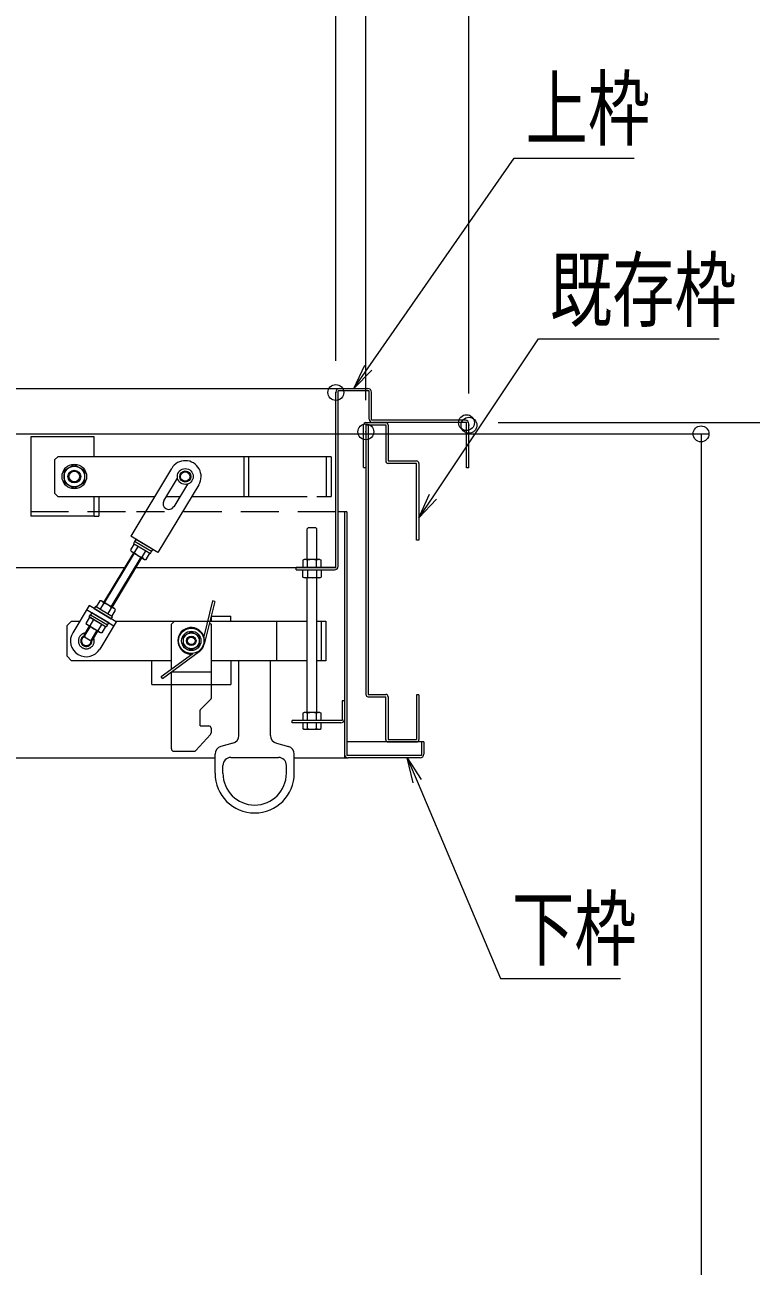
# Model space of a CAD drawing. Units: millimetres, scale not verified. Extents: x -2001 to 1999, y -1385 to 1385.
# Drawn here: x 17.9 to 247.1, y 329.7 to 721.1 of the extents above; entities that cross this region are included whole.
import ezdxf
from ezdxf.enums import TextEntityAlignment as Align

# ---------------------------------------------------------------- set-up
doc = ezdxf.new("R2010")
doc.units = ezdxf.units.MM
doc.header["$LTSCALE"] = 10
doc.header["$PDMODE"] = 32
doc.header["$PDSIZE"] = 5
doc.linetypes.add('DASHED1', pattern=[1.8, 1.2, -0.6])
doc.linetypes.add('DASHED2', pattern=[3, 2, -1])
for name, color, linetype, lineweight in [('0-4_YEL_SSD', 2, 'DASHED2', 9), ('0-8_GRE_M', 3, 'Continuous', 9), ('0-9_YEL_M', 2, 'Continuous', 9), ('0-A_MAZ_M', 6, 'Continuous', 9), ('0-B_CYA_M', 4, 'Continuous', 9), ('0-C_RED_SS', 3, 'Continuous', 9), ('0-D_RED_M', 3, 'Continuous', 9), ('0-F_0', 7, 'Continuous', 9), ('1-4_sunpou', 1, 'Continuous', 9), ('1-5_DEFPOINTS', 7, 'Continuous', 9), ('1-A_BLU_SS', 134, 'Continuous', 9), ('1-B_1', 3, 'Continuous', 9), ('1-E_BLU_M', 3, 'Continuous', 9), ('1-F_100', 3, 'Continuous', 9), ('2-4_151', 3, 'Continuous', 9), ('2-8_RED_SSD', 3, 'DASHED2', 9), ('2-A_6寸法', 1, 'Continuous', 9)]:
    doc.layers.add(name, color=color, linetype=linetype, lineweight=lineweight)
doc.styles.add('ＭＳ ゴシック', font='')
doc.styles.get('ＭＳ ゴシック').set_extended_font_data('MS Gothic')

# ---------------------------------------------------------------- blocks, each defined once
blk = doc.blocks.new('_ORIGIN')
at = {"layer": '0-F_0', "color": 1}
blk.add_line((0, 0), (-10, 0), dxfattribs=at)
blk.add_circle((0, 0), 5, dxfattribs=at)
blk = doc.blocks.new('MLeader7')
at = {"layer": '2-A_6寸法'}
for p, q in [((175.17, 679.06), (210.15, 679.06)), ((121.69, 606.44), (126.27, 613.01))]:
    blk.add_line(p, q, dxfattribs=at)
for points in [[(126.27, 613.01), (172.29, 679.06), (175.17, 679.06)], [(127.36, 612.24), (121.69, 606.44), (125.17, 613.77)]]:
    blk.add_lwpolyline(points, dxfattribs=at)
at = {"layer": '2-A_6寸法', "color": 2, "style": 'ＭＳ ゴシック', "width": 0.75}
blk.add_text('上枠', height=19.21, dxfattribs=at).set_placement((175.89, 679.36), align=Align.BOTTOM_LEFT)
blk = doc.blocks.new('MLeader8')
at = {"layer": '2-A_6寸法'}
for p, q in [((182.83, 622.08), (237.01, 622.08)), ((142.24, 565.69), (146.69, 572.34))]:
    blk.add_line(p, q, dxfattribs=at)
for points in [[(146.69, 572.34), (179.95, 622.08), (182.83, 622.08)], [(147.79, 571.6), (142.24, 565.69), (145.58, 573.09)]]:
    blk.add_lwpolyline(points, dxfattribs=at)
at = {"layer": '2-A_6寸法', "color": 2, "style": 'ＭＳ ゴシック', "width": 0.75}
blk.add_text('既存枠', height=19.21, dxfattribs=at).set_placement((183.55, 622.19), align=Align.BOTTOM_LEFT)
blk = doc.blocks.new('MLeader9')
at = {"layer": '2-A_6寸法'}
for p, q in [((138.53, 490.02), (141.66, 482.65)), ((170.9, 420.48), (205.88, 420.48))]:
    blk.add_line(p, q, dxfattribs=at)
for points in [[(140.43, 482.13), (138.53, 490.02), (142.89, 483.17)], [(141.66, 482.65), (168.02, 420.48), (170.9, 420.48)]]:
    blk.add_lwpolyline(points, dxfattribs=at)
at = {"layer": '2-A_6寸法', "color": 2, "style": 'ＭＳ ゴシック', "width": 0.75}
blk.add_text('下枠', height=19.21, dxfattribs=at).set_placement((171.62, 420.78), align=Align.BOTTOM_LEFT)

msp = doc.modelspace()

# ---------------------------------------------------------------- linework, layer by layer
at = {"layer": '0-4_YEL_SSD', "color": 3}
for radius, start, end in [(2.5, 95.8052, 22.0654), (1.75, 110.5832, 7.2874), (1.5, 100.1195, 354.5951)]:
    msp.add_arc((37.29, 526.87), radius, start, end, dxfattribs=at)
at = {"layer": '0-8_GRE_M'}
for p, q in [((30.26, 580.57), (30.26, 576.82)), ((36.76, 580.57), (36.76, 576.82)), ((33.51, 574.94), (30.26, 576.82)), ((36.76, 576.82), (33.51, 574.94)), ((107.01, 562.25), (107.28, 562.52)), ((109.74, 562.52), (107.28, 562.52)), ((109.74, 562.52), (110.01, 562.25)), ((106.01, 552.52), (105.62, 552.29)), ((105.62, 552.29), (105.62, 550.02)), ((111.01, 552.52), (106.01, 552.52)), ((107.06, 550.02), (107.06, 552.29)), ((109.95, 550.02), (109.95, 552.29)), ((111.01, 552.52), (111.39, 552.29)), ((111.39, 550.02), (111.39, 552.29)), ((105.62, 546.99), (105.62, 549.27)), ((105.62, 549.27), (111.39, 549.27)), ((107.06, 549.27), (107.06, 546.99)), ((109.95, 549.27), (109.95, 546.99)), ((111.39, 549.27), (111.39, 546.99)), ((106.01, 546.77), (105.62, 546.99)), ((111.01, 546.77), (106.01, 546.77)), ((111.01, 546.77), (111.39, 546.99)), ((77.15, 539.46), (74.36, 528.3)), ((77.83, 539.29), (74.48, 525.87)), ((77.83, 539.28), (77.15, 539.45)), ((67.91, 528.31), (70.41, 529.75)), ((72.91, 528.31), (70.41, 529.75)), ((67.91, 525.42), (67.91, 528.31)), ((70.41, 523.97), (67.91, 525.41)), ((72.91, 525.41), (70.41, 523.97)), ((72.91, 528.31), (72.91, 525.42)), ((60.91, 515.61), (70.86, 522.89)), ((61.32, 515.04), (72.88, 523.5)), ((61.33, 515.03), (60.91, 515.6)), ((106.01, 504.27), (105.62, 504.04)), ((105.62, 504.04), (105.62, 501.77)), ((105.62, 501.02), (105.62, 499.24)), ((111.01, 504.27), (106.01, 504.27)), ((107.06, 501.77), (107.06, 504.04)), ((107.06, 499.24), (107.06, 501.02)), ((109.95, 501.77), (109.95, 504.04)), ((109.95, 499.24), (109.95, 501.02)), ((111.01, 504.27), (111.39, 504.04)), ((111.39, 501.77), (111.39, 504.04)), ((111.39, 499.24), (111.39, 501.02)), ((106.01, 499.02), (105.62, 499.24)), ((106.01, 499.02), (111.01, 499.02)), ((111.01, 499.02), (111.39, 499.24))]:
    msp.add_line(p, q, dxfattribs=at)
msp.add_lwpolyline([(30.26, 580.57), (33.51, 582.44), (36.76, 580.57)], dxfattribs=at)
for centre, radius in [((33.51, 578.69), 3.88), ((33.51, 578.69), 3.25), ((33.51, 578.69), 2), ((33.51, 578.69), 1.69), ((68.51, 578.69), 2.5), ((68.51, 578.69), 1.75), ((68.51, 578.69), 1.5), ((70.41, 526.87), 4), ((70.41, 526.87), 3.05), ((70.41, 526.87), 2.5), ((70.41, 526.87), 1.5), ((70.41, 526.87), 1.18)]:
    msp.add_circle(centre, radius, dxfattribs=at)
for centre, radius, start, end in [((106.34, 551.24), 1.28, 55.6159, 124.3842), ((108.51, 547.74), 4.78, 72.4121, 107.5879), ((110.67, 551.24), 1.28, 55.6159, 124.3842), ((106.34, 548.04), 1.28, 235.6158, 304.3841), ((108.51, 551.54), 4.78, 252.4121, 287.5879), ((110.67, 548.04), 1.28, 235.6158, 304.3841), ((70.39, 526.89), 4.2, 301.1082, 272.6431), ((106.34, 502.99), 1.28, 55.6159, 124.3842), ((108.51, 499.49), 4.78, 72.4121, 107.5879), ((110.67, 502.99), 1.28, 55.6159, 124.3842), ((106.34, 500.29), 1.28, 235.6157, 304.3843), ((108.51, 503.79), 4.78, 252.412, 287.5879), ((110.67, 500.29), 1.28, 235.6157, 304.3843)]:
    msp.add_arc(centre, radius, start, end, dxfattribs=at)
at = {"layer": '0-9_YEL_M', "color": 3}
for p, q in [((64.22, 581.27), (51.32, 559.86)), ((72.79, 576.11), (59.89, 554.7)), ((61.78, 571.07), (66.06, 578.17)), ((69.19, 576.29), (64.91, 569.18)), ((119.51, 567.52), (116.76, 567.52)), ((118.76, 567.52), (118.76, 490.02)), ((119.51, 567.52), (119.51, 490.77)), ((59.89, 554.7), (51.32, 559.86)), ((38.17, 538.01), (33.01, 529.45)), ((37.39, 536.73), (45.96, 531.57)), ((46.73, 532.85), (38.17, 538.01)), ((46.73, 532.85), (41.57, 524.29)), ((143.76, 495.02), (119.51, 495.02)), ((143.01, 495.02), (143.01, 490.77)), ((143.76, 495.02), (143.76, 491.14)), ((-142.28, 490.02), (77.91, 490.02)), ((102.91, 490.02), (119.88, 490.02)), ((143.01, 490.77), (119.51, 490.77)), ((142.63, 490.02), (119.88, 490.02))]:
    msp.add_line(p, q, dxfattribs=at)
at = {"layer": '0-9_YEL_M', "color": 3, "linetype": 'DASHED1'}
for p, q in [((49.67, 567.52), (-77.03, 567.52)), ((116.01, 567.52), (53.09, 567.52))]:
    msp.add_line(p, q, dxfattribs=at)
at = {"layer": '0-9_YEL_M', "color": 3}
for centre, radius, start, end in [((68.51, 578.69), 5, 328.9353, 148.9353), ((63.35, 570.13), 1.82, 148.9353, 328.9353), ((37.29, 526.87), 5, 148.9353, 328.9353), ((119.88, 491.14), 1.12, 180, 270), ((142.63, 491.14), 1.12, 270, 0)]:
    msp.add_arc(centre, radius, start, end, dxfattribs=at)
at = {"layer": '0-A_MAZ_M', "color": 3}
for p, q in [((85.41, 497.04), (85.41, 520.62)), ((95.41, 497.04), (95.41, 520.62)), ((83.51, 494.61), (79.76, 493.6)), ((97.26, 494.62), (101.05, 493.6)), ((77.91, 485.12), (77.91, 491.19)), ((82.91, 490.12), (97.91, 490.12)), ((102.91, 485.12), (102.91, 491.19)), ((80.41, 485.12), (80.41, 487.62)), ((100.41, 485.12), (100.41, 487.62))]:
    msp.add_line(p, q, dxfattribs=at)
for centre, radius, start, end in [((82.91, 497.04), 2.5, 284.0811, 0), ((97.91, 497.04), 2.5, 180, 255.0003), ((80.41, 491.19), 2.5, 104.9997, 180), ((100.41, 491.19), 2.5, 0, 75.0003), ((82.91, 487.62), 2.5, 90, 180), ((97.91, 487.62), 2.5, 0.0001, 90), ((90.41, 485.12), 12.5, 180, 0), ((90.41, 485.12), 10, 180, 0)]:
    msp.add_arc(centre, radius, start, end, dxfattribs=at)
at = {"layer": '0-B_CYA_M', "color": 3}
for p, q in [((19.76, 591.2), (19.76, 566.2)), ((39.76, 591.2), (19.76, 591.2)), ((39.76, 584.94), (39.76, 591.2)), ((39.76, 566.2), (39.76, 572.44)), ((41.26, 572.45), (41.26, 566.2)), ((39.76, 566.2), (19.76, 566.2)), ((39.76, 566.2), (41.26, 566.2)), ((31.16, 531.62), (32.66, 533.12)), ((32.66, 533.12), (35.02, 533.12)), ((46.43, 533.12), (107.01, 533.12)), ((57.91, 533.12), (57.91, 533.13)), ((64.16, 532.12), (65.16, 533.12)), ((76.16, 532.61), (76.66, 532.12)), ((97.29, 533.12), (97.29, 520.62)), ((110.01, 533.12), (112.91, 533.12)), ((111.41, 533.12), (111.41, 520.62)), ((112.91, 533.12), (112.91, 520.62)), ((31.16, 531.62), (31.16, 522.12)), ((64.16, 522.82), (64.16, 532.12)), ((76.66, 532.12), (76.66, 508.68)), ((76.66, 531.93), (76.66, 522.56)), ((31.16, 522.12), (32.66, 520.62)), ((64.16, 520.62), (32.66, 520.62)), ((64.16, 517.98), (64.16, 522.78)), ((107.01, 520.62), (76.66, 520.62)), ((112.91, 520.62), (110.01, 520.62)), ((64.16, 517.12), (76.66, 517.12)), ((64.16, 492.83), (64.16, 517.12)), ((73.16, 500.08), (73.16, 504.98)), ((73.23, 505.15), (76.58, 508.51)), ((71.88, 492.33), (76.46, 497.36)), ((73.16, 500.08), (75.91, 500.08)), ((76.66, 499.33), (76.66, 497.87)), ((64.91, 492.08), (71.33, 492.08))]:
    msp.add_line(p, q, dxfattribs=at)
for centre, radius, start, end in [((73.41, 504.98), 0.25, 135, 180), ((76.41, 508.68), 0.25, 315, 0), ((75.91, 499.33), 0.75, 0, 90), ((75.91, 497.87), 0.75, 317.7263, 0), ((64.91, 492.83), 0.75, 180, 270), ((71.33, 492.83), 0.75, 270, 317.7263)]:
    msp.add_arc(centre, radius, start, end, dxfattribs=at)
at = {"layer": '0-C_RED_SS'}
for p, q in [((43.07, 538.85), (52.49, 554.48)), ((45.18, 537.58), (54.6, 553.22)), ((36.72, 528.31), (38.56, 531.36)), ((38.83, 527.04), (40.66, 530.09))]:
    msp.add_line(p, q, dxfattribs=at)
at = {"layer": '0-D_RED_M'}
for p, q in [((27.26, 583.94), (28.26, 584.94)), ((27.26, 583.94), (27.26, 573.44)), ((114.51, 584.94), (28.26, 584.94)), ((87.01, 584.94), (87.01, 572.44)), ((88.51, 584.94), (88.51, 572.44)), ((113.01, 584.94), (113.01, 572.44)), ((114.51, 584.94), (114.51, 572.44)), ((28.26, 572.44), (27.26, 573.44)), ((28.26, 572.44), (58.91, 572.44)), ((62.61, 572.44), (66.87, 572.44)), ((70.58, 572.44), (107.01, 572.44)), ((110.01, 572.44), (114.51, 572.44)), ((52.36, 557.48), (51.19, 555.53)), ((53.6, 556.74), (52.42, 554.79)), ((42.84, 538.99), (52.26, 554.62)), ((45.41, 537.44), (54.83, 553.08)), ((51.19, 555.53), (51.4, 555.14)), ((51.4, 555.14), (55.69, 552.56)), ((54.9, 553.3), (56.07, 555.25)), ((57.9, 555.02), (58.28, 555.66)), ((41.54, 539.51), (40.36, 537.56)), ((41.98, 539.51), (41.54, 539.51)), ((42.77, 538.77), (41.6, 536.82)), ((46.27, 536.93), (41.98, 539.51)), ((44.07, 535.33), (45.25, 537.28)), ((45.31, 534.59), (46.48, 536.54)), ((46.48, 536.54), (46.27, 536.93)), ((37.25, 532.4), (38.43, 534.35)), ((37.47, 532.01), (37.25, 532.4)), ((38.43, 534.35), (43.37, 531.37)), ((38.49, 531.66), (39.66, 533.61)), ((43.67, 534.55), (43.73, 534.66)), ((76.66, 534.63), (76.66, 533.13)), ((76.66, 534.63), (82.91, 534.63)), ((82.91, 533.12), (82.91, 534.63)), ((36.63, 528.68), (38.33, 531.5)), ((36.63, 528.68), (36.77, 528.13)), ((41.75, 529.43), (37.47, 532.01)), ((39.2, 527.13), (40.9, 529.95)), ((42.14, 532.12), (40.96, 530.17)), ((42.2, 529.42), (41.75, 529.43)), ((43.37, 531.37), (42.2, 529.42)), ((36.77, 528.13), (38.65, 527)), ((39.2, 527.13), (38.65, 527)), ((57.91, 513.13), (57.91, 520.62)), ((82.91, 520.63), (82.91, 513.13)), ((57.91, 513.13), (64.16, 513.13)), ((76.66, 513.12), (82.91, 513.12))]:
    msp.add_line(p, q, dxfattribs=at)
for points in [[(57.9, 555.02), (52.54, 558.25), (52.16, 557.6), (57.51, 554.38)], [(39.77, 537.04), (45.13, 533.82), (45.51, 534.46), (40.16, 537.69)], [(38.61, 535.12), (43.96, 531.89), (43.58, 531.25), (38.22, 534.48)], [(44.35, 532.53), (39, 535.76), (38.61, 535.12), (43.96, 531.89)]]:
    msp.add_lwpolyline(points, close=True, dxfattribs=at)
for points in [[(58.28, 555.66), (52.93, 558.89), (52.54, 558.25)], [(55.69, 552.56), (56.13, 552.55), (57.31, 554.5)]]:
    msp.add_lwpolyline(points, dxfattribs=at)
for centre, radius, start, end in [((52.35, 556.06), 1.28, 238.9353, 273.3195), ((56.01, 557.94), 4.78, 221.3474, 256.5233), ((56.06, 553.83), 1.28, 204.5511, 238.9353), ((41.61, 538.24), 1.28, 24.5511, 58.9353), ((41.66, 534.12), 4.78, 41.3473, 76.5233), ((45.32, 536), 1.28, 58.9353, 93.3196), ((38.42, 532.93), 1.28, 238.9353, 273.3195), ((42.08, 534.81), 4.78, 221.3474, 256.5233), ((42.12, 530.7), 1.28, 204.5511, 238.9353)]:
    msp.add_arc(centre, radius, start, end, dxfattribs=at)
at = {"layer": '1-4_sunpou'}
for p, q in [((158.01, 604.86), (158.01, 1087.39)), ((125.49, 602.79), (125.49, 1049.1)), ((116.01, 615.18), (116.01, 1010.23)), ((167.26, 595.69), (273.74, 595.69)), ((-173.99, 592.13), (233.74, 592.13)), ((231.24, 587.13), (231.24, -973.57))]:
    msp.add_line(p, q, dxfattribs=at)
at = {"layer": '1-5_DEFPOINTS'}
for p in [(116.01, 605.18), (125.49, 592.79), (157.26, 595.69), (158.01, 594.86)]:
    msp.add_point(p, dxfattribs=at)
at = {"layer": '1-A_BLU_SS'}
for p, q in [((124.74, 581.59), (124.74, 594.94)), ((125.49, 595.69), (131.74, 595.69)), ((125.49, 594.94), (125.49, 510.02)), ((125.49, 594.94), (131.74, 594.94)), ((126.24, 594.94), (126.24, 510.02)), ((131.74, 594.94), (131.74, 583.59)), ((132.49, 594.94), (132.49, 583.59)), ((132.49, 583.59), (141.49, 583.59)), ((124.74, 581.59), (125.49, 581.59)), ((141.49, 582.84), (132.49, 582.84)), ((141.49, 558.59), (141.49, 582.84)), ((142.24, 582.84), (142.24, 558.59)), ((142.24, 558.59), (141.49, 558.59)), ((126.24, 510.02), (131.74, 510.02)), ((126.24, 509.27), (131.74, 509.27)), ((131.74, 495.77), (131.74, 509.27)), ((132.49, 509.27), (132.49, 495.77)), ((141.49, 510.02), (142.24, 510.02)), ((141.49, 509.87), (141.49, 495.77)), ((142.24, 509.87), (142.24, 495.77)), ((132.49, 495.77), (141.49, 495.77)), ((132.49, 495.02), (141.49, 495.02))]:
    msp.add_line(p, q, dxfattribs=at)
for centre, start, end in [((125.49, 594.94), 90, 180), ((131.74, 594.94), 0, 90), ((132.49, 583.59), 180, 270), ((141.49, 582.84), 0, 90), ((126.24, 510.02), 180, 270), ((131.74, 509.27), 0, 90), ((132.49, 495.77), 180, 270), ((141.49, 495.77), 270, 0)]:
    msp.add_arc(centre, 0.75, start, end, dxfattribs=at)
at = {"layer": '1-B_1'}
msp.add_line((158.01, 581.44), (157.26, 581.44), dxfattribs=at)
at = {"layer": '1-E_BLU_M'}
for p, q in [((-172.5, 606.44), (126.13, 606.44)), ((116.01, 550.02), (116.01, 605.32)), ((126.51, 605.69), (116.76, 605.69)), ((116.76, 550.39), (116.76, 605.69)), ((126.51, 596.82), (126.51, 605.69)), ((127.26, 596.44), (127.26, 605.32)), ((156.88, 596.44), (127.26, 596.44)), ((157.26, 595.69), (127.63, 595.69)), ((157.26, 581.44), (157.26, 595.69)), ((158.01, 581.44), (158.01, 595.32)), ((158.01, 581.44), (157.26, 581.44)), ((-77.03, 550.02), (49.48, 550.02)), ((52.99, 550.02), (116.01, 550.02)), ((116.01, 550.02), (103.51, 550.02)), ((103.51, 549.27), (103.51, 550.02)), ((103.51, 549.27), (115.63, 549.27))]:
    msp.add_line(p, q, dxfattribs=at)
for centre, start, end in [((117.13, 605.32), 90, 180), ((126.13, 605.32), 0, 90), ((127.63, 596.82), 180, 270), ((156.88, 595.32), 0, 90), ((115.63, 550.39), 270, 0)]:
    msp.add_arc(centre, 1.12, start, end, dxfattribs=at)
at = {"layer": '1-F_100'}
for p, q in [((107.01, 552.52), (107.01, 562.25)), ((110.01, 552.52), (110.01, 562.25)), ((107.01, 504.27), (107.01, 546.77)), ((110.01, 504.27), (110.01, 546.77))]:
    msp.add_line(p, q, dxfattribs=at)
at = {"layer": '2-4_151'}
for p, q in [((118.76, 508.02), (118.76, 502.14)), ((102.26, 501.02), (102.26, 501.77)), ((117.63, 501.02), (102.26, 501.02))]:
    msp.add_line(p, q, dxfattribs=at)
for points in [[(118.76, 508.02), (118.01, 508.02), (118.01, 501.77), (102.26, 501.77)], [(118.76, 508.02), (118.01, 508.02), (118.01, 501.77)]]:
    msp.add_lwpolyline(points, dxfattribs=at)
msp.add_arc((117.63, 502.14), 1.12, 270, 0, dxfattribs=at)
at = {"layer": '2-8_RED_SSD'}
msp.add_line((64.16, 513.12), (76.66, 513.12), dxfattribs=at)

# ---------------------------------------------------------------- block references
at = {"layer": '1-4_sunpou', "xscale": 0.5, "yscale": 0.5, "rotation": 90}
msp.add_blockref('_ORIGIN', (231.24, 592.13), dxfattribs=at)
at = {"layer": '2-A_6寸法'}
for name in ['MLeader7', 'MLeader8', 'MLeader9']:
    msp.add_blockref(name, (0, 0), dxfattribs=at)

doc.saveas('drawing.dxf')
